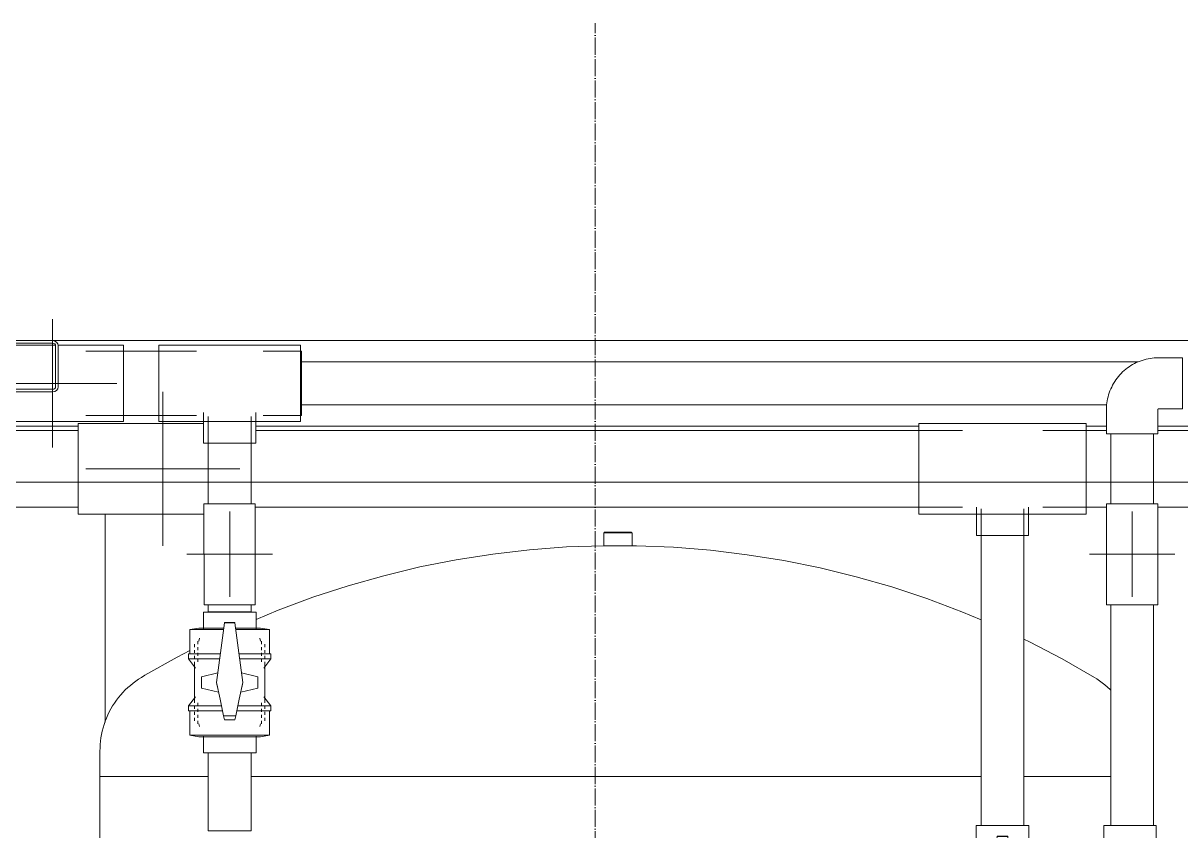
# Model space of a CAD drawing. Header units: millimetres. Extents: x -4001 to 3774, y -595 to 3523.
# Drawn here: x -1329 to 25, y 2376 to 3321 of the extents above; entities that cross this region are included whole.
import ezdxf

# ---------------------------------------------------------------- set-up
doc = ezdxf.new("R2010")
doc.units = ezdxf.units.MM
doc.linetypes.add('ADSK_Линия сетки', pattern=[25, 20, -2.5, 0, -2.5])
for name, color, linetype, lineweight in [('A-_ANOTSYBL_E', 7, 'Continuous', 9), ('A_--------_E-', 8, 'Continuous', 9), ('M-_EQPT----_E', 7, 'Continuous', 9), ('M-_WATR----_E', 5, 'Continuous', 9), ('S-_ANOTGRID_E', 7, 'Continuous', 9), ('S-_STRL----_A', 7, 'Continuous', 9)]:
    doc.layers.add(name, color=color, linetype=linetype, lineweight=lineweight)

# ---------------------------------------------------------------- blocks, each defined once
blk = doc.blocks.new('PNS-0100 MAIN FRAME - ASY PNS-0100 MAIN FRAME_iam-651195-Разрез 3')
at = {"layer": 'A_--------_E-'}
for p, q in [((1393.1, 2950), (-1294.1, 2950)), ((-1404.2, 2850), (-1264.5, 2850)), ((-1333.2, 2850), (-1327.2, 2850)), ((-1264.5, 2850), (-1327.2, 2850)), ((-1056.9, 2850), (-281.3, 2850)), ((-85.3, 2850), (-61.7, 2850)), ((-1.7, 2850), (84.9, 2850)), ((-1233.2, 2503.2), (-1233.2, 2747))]:
    blk.add_line(p, q, dxfattribs=at)
at = {"layer": 'S-_STRL----_A'}
for p, q in [((-1294.1, 2950), (-1342.1, 2950)), ((-1342.1, 2947), (-1294.1, 2947)), ((-1291.1, 2944), (-1291.1, 2896)), ((-1288.1, 2896), (-1288.1, 2944)), ((-1294.1, 2893), (-1342.1, 2893)), ((-1342.1, 2890), (-1294.1, 2890))]:
    blk.add_line(p, q, dxfattribs=at)
for centre, radius, start, end in [((-1294.1, 2944), 6, 0, 90), ((-1294.1, 2944), 3, 0, 90), ((-1294.1, 2896), 3, 270, 0), ((-1294.1, 2896), 6, 270, 0)]:
    blk.add_arc(centre, radius, start, end, dxfattribs=at)
blk = doc.blocks.new('PNS-0100 MAIN FRAME - Standard-550811-Разрез 3')
blk.add_blockref('PNS-0100 MAIN FRAME - ASY PNS-0100 MAIN FRAME_iam-651195-Разрез 3', (0, 0))
blk = doc.blocks.new('PNS-Filter column D1200 _180 Left feed 50-50_ - ASY PNS-Filter column D1200_iam-904181-Разрез 3')
at = {"layer": 'A_--------_E-'}
for p, q in [((-649.9, 2709.5), (-649.9, 2725)), ((-649.9, 2725), (-633.2, 2725)), ((-633.2, 2725), (-616.4, 2725)), ((-616.4, 2725), (-616.4, 2709.5)), ((-633.2, 2710), (-649.9, 2710)), ((-616.4, 2710), (-633.2, 2710)), ((-1239.2, 2440.1), (-1239.2, 2470.1)), ((-1239.2, 670.1), (-1239.2, 2440.1)), ((-1239.2, 2440.1), (-1238.8, 2440.1)), ((-1238.8, 2440.1), (-1237.6, 2440.1)), ((-1237.6, 2440.1), (-1235.6, 2440.1)), ((-1235.6, 2440.1), (-1233, 2440.1)), ((-1232.9, 2440.1), (-1229.5, 2440.1)), ((-1229.5, 2440.1), (-1225.3, 2440.1)), ((-1225.2, 2440.1), (-1220.2, 2440.1)), ((-1220.2, 2440.1), (-1214.6, 2440.1)), ((-1214.5, 2440.1), (-1209.1, 2440.1)), ((-1209.1, 2440.1), (-1201, 2440.1)), ((-1200.8, 2440.1), (-1184.4, 2440.1)), ((-1200.8, 2440.1), (-1184.4, 2440.1)), ((-1184.2, 2440.1), (-1165.1, 2440.1)), ((-1184.2, 2440.1), (-1165, 2440.1)), ((-1164.8, 2440.1), (-1143, 2440.1)), ((-1164.8, 2440.1), (-1143, 2440.1)), ((-1142.7, 2440.1), (-1118.3, 2440.1)), ((-1142.7, 2440.1), (-1118.3, 2440.1)), ((-1118.1, 2440.1), (-1112.6, 2440.1)), ((-1118, 2440.1), (-1112.6, 2440.1)), ((-1062.5, 2440.1), (-1061.7, 2440.1)), ((-1062.5, 2440.1), (-1061.7, 2440.1)), ((-1061.4, 2440.1), (-1030, 2440.1)), ((-1061.4, 2440.1), (-1030, 2440.1)), ((-1029.7, 2440.1), (-996.3, 2440.1)), ((-1029.7, 2440.1), (-996.3, 2440.1)), ((-996, 2440.1), (-960.8, 2440.1)), ((-996, 2440.1), (-960.8, 2440.1)), ((-960.5, 2440.1), (-923.6, 2440.1)), ((-960.5, 2440.1), (-923.6, 2440.1)), ((-923.3, 2440.1), (-884.9, 2440.1)), ((-923.3, 2440.1), (-884.9, 2440.1)), ((-884.6, 2440.1), (-845, 2440.1)), ((-884.6, 2440.1), (-844.9, 2440.1)), ((-844.6, 2440.1), (-803.9, 2440.1)), ((-844.6, 2440.1), (-803.9, 2440.1)), ((-803.6, 2440.1), (-762, 2440.1)), ((-803.6, 2440.1), (-762, 2440.1)), ((-761.7, 2440.1), (-719.4, 2440.1)), ((-761.7, 2440.1), (-719.4, 2440.1)), ((-719.1, 2440.1), (-676.4, 2440.1)), ((-719.1, 2440.1), (-676.4, 2440.1)), ((-676.1, 2440.1), (-633.2, 2440.1)), ((-676.1, 2440.1), (-633.2, 2440.1)), ((-632.9, 2440.1), (-589.9, 2440.1)), ((-632.9, 2440.1), (-589.9, 2440.1)), ((-589.7, 2440.1), (-546.9, 2440.1)), ((-589.7, 2440.1), (-546.9, 2440.1)), ((-546.7, 2440.1), (-504.4, 2440.1)), ((-546.7, 2440.1), (-504.4, 2440.1)), ((-504.1, 2440.1), (-462.4, 2440.1)), ((-504.1, 2440.1), (-462.4, 2440.1)), ((-462.2, 2440.1), (-421.4, 2440.1)), ((-462.2, 2440.1), (-421.4, 2440.1)), ((-421.2, 2440.1), (-381.4, 2440.1)), ((-421.2, 2440.1), (-381.4, 2440.1)), ((-381.3, 2440.1), (-342.7, 2440.1)), ((-381.3, 2440.1), (-342.7, 2440.1)), ((-342.6, 2440.1), (-305.5, 2440.1)), ((-342.6, 2440.1), (-305.5, 2440.1)), ((-305.4, 2440.1), (-270, 2440.1)), ((-305.4, 2440.1), (-270, 2440.1)), ((-269.9, 2440.1), (-236.3, 2440.1)), ((-269.9, 2440.1), (-236.3, 2440.1)), ((-236.2, 2440.1), (-208.2, 2440.1)), ((-236.2, 2440.1), (-208.2, 2440.1)), ((-158.1, 2440.1), (-148, 2440.1)), ((-158.1, 2440.1), (-148, 2440.1)), ((-148, 2440.1), (-123.4, 2440.1)), ((-148, 2440.1), (-123.4, 2440.1)), ((-123.3, 2440.1), (-101.3, 2440.1)), ((-123.3, 2440.1), (-101.3, 2440.1)), ((-101.3, 2440.1), (-81.9, 2440.1)), ((-101.3, 2440.1), (-81.9, 2440.1)), ((-81.9, 2440.1), (-65.4, 2440.1)), ((-81.9, 2440.1), (-65.4, 2440.1)), ((-65.4, 2440.1), (-56.4, 2440.1)), ((-65.4, 2440.1), (-56.4, 2440.1))]:
    blk.add_line(p, q, dxfattribs=at)
at = {"layer": 'A_--------_E-', "flags": 128}
for points in [[(-649.9, 2710), (-693.3, 2708.5), (-736.5, 2705.2), (-779.6, 2700.2), (-822.5, 2693.5), (-865, 2685.1), (-907.2, 2674.9), (-948.9, 2663.1), (-990.2, 2649.7), (-1030.8, 2634.6), (-1056.6, 2623.8)], [(-208.3, 2623.2), (-231.1, 2632.8), (-271.7, 2648.1), (-312.9, 2661.7), (-354.5, 2673.7), (-396.7, 2684), (-439.2, 2692.6), (-482, 2699.5), (-525.1, 2704.7), (-568.3, 2708.2), (-611.6, 2709.9), (-616.4, 2710)], [(-75.8, 2555.9), (-113.4, 2577.5), (-151.9, 2597.5), (-158.3, 2600.5)], [(-1134.1, 2587.3), (-1148.7, 2579.7), (-1186.5, 2558.4), (-1190.6, 2555.9)], [(-1190.6, 2555.9), (-1194, 2553.8), (-1197.3, 2551.5), (-1200.5, 2549.1), (-1203.6, 2546.6), (-1206.6, 2544), (-1209.5, 2541.2), (-1212.3, 2538.4), (-1214.9, 2535.4), (-1217.5, 2532.3), (-1219.9, 2529.1), (-1222.2, 2525.8), (-1224.4, 2522.5), (-1226.4, 2519), (-1228.3, 2515.5), (-1230, 2511.9), (-1231.6, 2508.2), (-1233.1, 2504.5), (-1234.4, 2500.7), (-1235.5, 2496.9), (-1236.5, 2493), (-1237.4, 2489.1), (-1238, 2485.2), (-1238.6, 2481.2), (-1238.9, 2477.2), (-1239.1, 2473.2), (-1239.2, 2470.1)], [(-56.7, 2541.1), (-57.5, 2541.9), (-60.4, 2544.6), (-63.5, 2547.2), (-66.6, 2549.7), (-69.8, 2552), (-73.1, 2554.3), (-75.8, 2555.9)]]:
    blk.add_lwpolyline(points, dxfattribs=at)
blk = doc.blocks.new('PNS-Filter column D1200 _180 Left feed 50-50_ - Standard-909429-Разрез 3')
at = {"layer": 'M-_EQPT----_E'}
for p, q in [((-649.2, 2726), (-649.2, 2725)), ((-633.2, 2726), (-649.2, 2726)), ((-617.2, 2726), (-633.2, 2726)), ((-617.2, 2725), (-617.2, 2726))]:
    blk.add_line(p, q, dxfattribs=at)
blk.add_blockref('PNS-Filter column D1200 _180 Left feed 50-50_ - ASY PNS-Filter column D1200_iam-904181-Разрез 3', (0, 0))
blk = doc.blocks.new('COMER_EL50_U-PVC отвод 90 - DN16-DN315 _Grey_-488103-Разрез 3')
at = {"layer": 'M-_WATR----_E', "color": 180, "lineweight": 20}
for p, q in [((-61.7, 2669.2), (-61.7, 2641)), ((-1.7, 2641), (-1.7, 2669.2)), ((-61.7, 2641), (-31.7, 2641)), ((-31.7, 2641), (-1.7, 2641))]:
    blk.add_line(p, q, dxfattribs=at)
at = {"layer": 'M-_WATR----_E', "color": 180, "lineweight": 20, "flags": 128}
for points in [[(-61.7, 2669.2), (-61.7, 2670.4), (-61.7, 2671.7), (-61.7, 2672.9), (-61.7, 2674.1), (-61.7, 2675.3), (-61.7, 2676.5), (-61.7, 2677.7), (-61.7, 2678.9), (-61.7, 2680.1), (-61.7, 2681.2), (-61.7, 2682.3), (-61.7, 2683.4), (-61.7, 2684.5), (-61.7, 2685.6), (-61.7, 2686.6), (-61.7, 2687.6), (-61.7, 2688.6), (-61.7, 2689.5), (-61.7, 2690.4), (-61.7, 2691.3), (-61.7, 2692.1), (-61.7, 2692.9), (-61.7, 2693.7), (-61.7, 2694.4), (-61.7, 2695.1), (-61.7, 2695.8), (-61.7, 2696.4), (-61.7, 2696.9), (-61.7, 2697.4), (-61.7, 2697.9), (-61.7, 2698.3), (-61.7, 2698.7), (-61.7, 2699), (-61.7, 2699.3), (-61.7, 2699.6), (-61.7, 2699.7), (-61.7, 2699.9), (-61.7, 2700)], [(-1.7, 2699.9), (-1.7, 2699.8), (-1.7, 2699.6), (-1.7, 2699.4), (-1.7, 2699.1), (-1.7, 2698.8), (-1.7, 2698.4), (-1.7, 2698), (-1.7, 2697.6), (-1.7, 2697.1), (-1.7, 2696.5), (-1.7, 2695.9), (-1.7, 2695.3), (-1.7, 2694.6), (-1.7, 2693.9), (-1.7, 2693.1), (-1.7, 2692.4), (-1.7, 2691.5), (-1.7, 2690.7), (-1.7, 2689.8), (-1.7, 2688.8), (-1.7, 2687.9), (-1.7, 2686.9), (-1.7, 2685.8), (-1.7, 2684.8), (-1.7, 2683.7), (-1.7, 2682.6), (-1.7, 2681.5), (-1.7, 2680.4), (-1.7, 2679.2), (-1.7, 2678), (-1.7, 2676.8), (-1.7, 2675.6), (-1.7, 2674.4), (-1.7, 2673.2), (-1.7, 2672), (-1.7, 2670.8), (-1.7, 2669.5), (-1.7, 2669.2)]]:
    blk.add_lwpolyline(points, dxfattribs=at)
blk = doc.blocks.new('COMER_industrial series - BVI10050-V16-Разрез 3')
at = {"layer": 'M-_WATR----_E', "color": 180, "lineweight": 20}
for p, q in [((-65, 2382.4), (-65, 2362.7)), ((-65, 2382.4), (-3.4, 2382.4)), ((-3.4, 2362.7), (-3.4, 2382.4)), ((-70.2, 2363.6), (-80.9, 2361.8)), ((-80.9, 2361.8), (-80.9, 2333.3)), ((12.4, 2361.8), (-80.9, 2361.8)), ((1.8, 2363.6), (-70.2, 2363.6)), ((12.4, 2361.8), (1.8, 2363.6)), ((12.4, 2333.3), (12.4, 2361.8)), ((-75.2, 2344.9), (-75.2, 2341.4)), ((-71.5, 2348.4), (-71.5, 2344.9)), ((-69.5, 2351.7), (-70.2, 2348.4)), ((-41.2, 2339), (-40.2, 2343.8)), ((-28.2, 2343.8), (-40.2, 2343.8)), ((-28.2, 2343.8), (-27.2, 2339)), ((1.8, 2348.4), (1.1, 2351.7)), ((3, 2344.9), (3, 2348.4)), ((6.8, 2341.4), (6.8, 2344.9)), ((-82.2, 2333.3), (-82.2, 2327.5)), ((-42.5, 2333.3), (-82.2, 2333.3)), ((-75.2, 2337.9), (-75.2, 2334.5)), ((-75.2, 2331), (-75.2, 2327.5)), ((-71.5, 2341.4), (-71.5, 2337.9)), ((-71.5, 2334.5), (-71.5, 2331)), ((-41.2, 2339), (-27.2, 2339)), ((13.8, 2333.3), (-25.9, 2333.3)), ((3, 2337.9), (3, 2341.4)), ((3, 2331), (3, 2334.5)), ((6.8, 2334.5), (6.8, 2337.9)), ((6.8, 2327.5), (6.8, 2331)), ((13.8, 2327.5), (13.8, 2333.3)), ((-82.2, 2327.5), (-74.2, 2316.8)), ((-43.7, 2327.5), (-82.2, 2327.5)), ((-75.2, 2324), (-75.2, 2276)), ((-71.5, 2327.5), (-71.5, 2324)), ((13.8, 2327.5), (-24.7, 2327.5)), ((3, 2324), (3, 2327.5)), ((5.8, 2316.8), (13.8, 2327.5)), ((6.8, 2276), (6.8, 2324)), ((-47.1, 2311.5), (-67.2, 2306.6)), ((-67.2, 2306.6), (-67.2, 2293.4)), ((-1.2, 2306.6), (-21.3, 2311.5)), ((-1.2, 2293.4), (-1.2, 2306.6)), ((-67.2, 2293.4), (-48.1, 2288.8)), ((-20.4, 2288.8), (-1.2, 2293.4)), ((-74.2, 2283.2), (-82.2, 2272.5)), ((-71.5, 2276), (-71.5, 2272.5)), ((3, 2272.5), (3, 2276)), ((13.8, 2272.5), (5.8, 2283.2)), ((-82.2, 2272.5), (-82.2, 2266.7)), ((-82.2, 2272.5), (-45.9, 2272.5)), ((-82.2, 2266.7), (-45.1, 2266.7)), ((-80.9, 2266.7), (-80.9, 2238.2)), ((-75.2, 2272.5), (-75.2, 2269)), ((-75.2, 2265.5), (-75.2, 2262.1)), ((-71.5, 2269), (-71.5, 2265.5)), ((-71.5, 2262.1), (-71.5, 2258.6)), ((-23.3, 2266.7), (13.8, 2266.7)), ((-22.5, 2272.5), (13.8, 2272.5)), ((3, 2265.5), (3, 2269)), ((3, 2258.6), (3, 2262.1)), ((6.8, 2269), (6.8, 2272.5)), ((6.8, 2262.1), (6.8, 2265.5)), ((12.4, 2238.2), (12.4, 2266.7)), ((13.8, 2266.7), (13.8, 2272.5)), ((-75.2, 2258.6), (-75.2, 2255.1)), ((-71.5, 2255.1), (-71.5, 2251.6)), ((-70.2, 2251.6), (-69.5, 2248.3)), ((1.1, 2248.3), (1.8, 2251.6)), ((3, 2251.6), (3, 2255.1)), ((6.8, 2255.1), (6.8, 2258.6)), ((-80.9, 2238.2), (-70.2, 2236.4)), ((-80.9, 2238.2), (-41.3, 2238.2)), ((-70.2, 2236.4), (-41.1, 2236.4)), ((-65, 2237.3), (-65, 2217.6)), ((-27.3, 2236.4), (1.8, 2236.4)), ((-27.1, 2238.2), (12.4, 2238.2)), ((-3.4, 2217.6), (-3.4, 2237.3)), ((1.8, 2236.4), (12.4, 2238.2)), ((-40.2, 2230), (-40.2, 2230.2)), ((-28.2, 2230.2), (-40.2, 2230.2)), ((-40.2, 2230), (-28.2, 2230)), ((-28.2, 2230.2), (-28.2, 2230)), ((-3.4, 2217.6), (-65, 2217.6))]:
    blk.add_line(p, q, dxfattribs=at)
at = {"layer": 'M-_WATR----_E', "color": 180, "lineweight": 20, "flags": 128}
for points in [[(-49.6, 2300), (-45.4, 2319.6), (-41.2, 2339)], [(-27.2, 2339), (-23.1, 2319.6), (-18.9, 2300)], [(-40.2, 2230.2), (-44.9, 2265.2), (-49.6, 2300)], [(-18.9, 2300), (-23.5, 2265.2), (-28.2, 2230.2)]]:
    blk.add_lwpolyline(points, dxfattribs=at)
at = {"layer": 'M-_WATR----_E', "color": 180, "lineweight": 20}
for start, end in [(162.5293, 170.6489), (9.3511, 17.4707), (7.568, 14.03)]:
    blk.add_arc((-34.2, 2300), 15.2, start, end, dxfattribs=at)
blk = doc.blocks.new('COMER_EL50_U-PVC отвод 90 - DN16-DN315 _Grey_-V17-Разрез 3')
at = {"layer": 'M-_WATR----_E', "color": 140, "lineweight": 20}
for p, q in [((-1219.3, 2853), (-1264.5, 2853)), ((-1264.5, 2853), (-1264.5, 2800)), ((-1264.5, 2800), (-1264.5, 2747)), ((-1264.5, 2747), (-1219.3, 2747))]:
    blk.add_line(p, q, dxfattribs=at)
at = {"layer": 'M-_WATR----_E', "color": 140, "lineweight": 20, "flags": 128}
for points in [[(-1219.3, 2853), (-1217.1, 2853), (-1215, 2853), (-1212.8, 2853), (-1210.7, 2853), (-1208.6, 2853), (-1206.5, 2853), (-1204.4, 2853), (-1202.3, 2853), (-1200.3, 2853), (-1198.3, 2853), (-1196.3, 2853), (-1194.4, 2853), (-1192.5, 2853), (-1190.7, 2853), (-1188.9, 2853), (-1187.1, 2853), (-1185.4, 2853), (-1183.8, 2853), (-1182.2, 2853), (-1180.7, 2853), (-1179.2, 2853), (-1177.8, 2853), (-1176.5, 2853), (-1175.2, 2853), (-1174, 2853), (-1172.9, 2853), (-1171.8, 2853), (-1170.8, 2853), (-1169.9, 2853), (-1169.1, 2853), (-1168.4, 2853), (-1167.7, 2853), (-1167.1, 2853), (-1166.7, 2853), (-1166.2, 2853), (-1165.9, 2853), (-1165.7, 2853), (-1165.5, 2853), (-1165.5, 2853)], [(-1165.5, 2747), (-1165.6, 2747), (-1165.9, 2747), (-1166.2, 2747), (-1166.5, 2747), (-1167, 2747), (-1167.6, 2747), (-1168.2, 2747), (-1168.9, 2747), (-1169.7, 2747), (-1170.6, 2747), (-1171.5, 2747), (-1172.6, 2747), (-1173.7, 2747), (-1174.9, 2747), (-1176.1, 2747), (-1177.4, 2747), (-1178.8, 2747), (-1180.3, 2747), (-1181.8, 2747), (-1183.4, 2747), (-1185, 2747), (-1186.7, 2747), (-1188.4, 2747), (-1190.2, 2747), (-1192, 2747), (-1193.9, 2747), (-1195.8, 2747), (-1197.8, 2747), (-1199.8, 2747), (-1201.8, 2747), (-1203.8, 2747), (-1205.9, 2747), (-1208, 2747), (-1210.1, 2747), (-1212.2, 2747), (-1214.4, 2747), (-1216.5, 2747), (-1218.7, 2747), (-1219.3, 2747)]]:
    blk.add_lwpolyline(points, dxfattribs=at)
blk = doc.blocks.new('COMER_EL50_U-PVC отвод 90 - DN16-DN315 _Grey_-V20-Разрез 3')
at = {"layer": 'M-_WATR----_E', "color": 180, "lineweight": 20}
for p, q in [((-61.7, 2759), (-61.7, 2730.8)), ((-31.7, 2759), (-61.7, 2759)), ((-1.7, 2759), (-31.7, 2759)), ((-1.7, 2730.8), (-1.7, 2759))]:
    blk.add_line(p, q, dxfattribs=at)
at = {"layer": 'M-_WATR----_E', "color": 180, "lineweight": 20, "flags": 128}
for points in [[(-61.7, 2730.8), (-61.7, 2729.6), (-61.7, 2728.3), (-61.7, 2727.1), (-61.7, 2725.9), (-61.7, 2724.7), (-61.7, 2723.5), (-61.7, 2722.3), (-61.7, 2721.1), (-61.7, 2719.9), (-61.7, 2718.8), (-61.7, 2717.7), (-61.7, 2716.6), (-61.7, 2715.5), (-61.7, 2714.4), (-61.7, 2713.4), (-61.7, 2712.4), (-61.7, 2711.4), (-61.7, 2710.5), (-61.7, 2709.6), (-61.7, 2708.7), (-61.7, 2707.9), (-61.7, 2707.1), (-61.7, 2706.3), (-61.7, 2705.6), (-61.7, 2704.9), (-61.7, 2704.2), (-61.7, 2703.6), (-61.7, 2703.1), (-61.7, 2702.6), (-61.7, 2702.1), (-61.7, 2701.7), (-61.7, 2701.3), (-61.7, 2701), (-61.7, 2700.7), (-61.7, 2700.4), (-61.7, 2700.3), (-61.7, 2700.1), (-61.7, 2700), (-61.7, 2700), (-61.7, 2700)], [(-1.7, 2700), (-1.7, 2700), (-1.7, 2700.1), (-1.7, 2700.2), (-1.7, 2700.4), (-1.7, 2700.6), (-1.7, 2700.9), (-1.7, 2701.2), (-1.7, 2701.6), (-1.7, 2702), (-1.7, 2702.4), (-1.7, 2702.9), (-1.7, 2703.5), (-1.7, 2704.1), (-1.7, 2704.7), (-1.7, 2705.4), (-1.7, 2706.1), (-1.7, 2706.9), (-1.7, 2707.6), (-1.7, 2708.5), (-1.7, 2709.3), (-1.7, 2710.2), (-1.7, 2711.2), (-1.7, 2712.1), (-1.7, 2713.1), (-1.7, 2714.2), (-1.7, 2715.2), (-1.7, 2716.3), (-1.7, 2717.4), (-1.7, 2718.5), (-1.7, 2719.6), (-1.7, 2720.8), (-1.7, 2722), (-1.7, 2723.2), (-1.7, 2724.4), (-1.7, 2725.6), (-1.7, 2726.8), (-1.7, 2728), (-1.7, 2729.2), (-1.7, 2730.5), (-1.7, 2730.8)]]:
    blk.add_lwpolyline(points, dxfattribs=at)
blk = doc.blocks.new('COMER_industrial series - BVI10050-V64-Разрез 3')
at = {"layer": 'M-_WATR----_E', "color": 140, "lineweight": 20}
for p, q in [((-214.2, 2382.4), (-214.2, 2362.7)), ((-214.2, 2382.4), (-152.6, 2382.4)), ((-189.4, 2369.8), (-189.4, 2370)), ((-177.4, 2370), (-189.4, 2370)), ((-177.4, 2370), (-177.3, 2369.8)), ((-152.6, 2362.7), (-152.6, 2382.4)), ((-219.4, 2363.6), (-230, 2361.8)), ((-230, 2361.8), (-230, 2333.3)), ((-190.5, 2361.8), (-230, 2361.8)), ((-190.2, 2363.6), (-219.4, 2363.6)), ((-189.4, 2369.8), (-177.3, 2369.8)), ((-147.4, 2363.6), (-176.5, 2363.6)), ((-136.7, 2361.8), (-176.2, 2361.8)), ((-136.7, 2361.8), (-147.4, 2363.6)), ((-136.7, 2333.3), (-136.7, 2361.8)), ((-224.4, 2344.9), (-224.4, 2341.4)), ((-220.6, 2348.4), (-220.6, 2344.9)), ((-218.6, 2351.7), (-219.4, 2348.4)), ((-147.4, 2348.4), (-148.1, 2351.7)), ((-146.1, 2344.9), (-146.1, 2348.4)), ((-142.4, 2341.4), (-142.4, 2344.9)), ((-231.4, 2333.3), (-231.4, 2327.5)), ((-194.3, 2333.3), (-231.4, 2333.3)), ((-224.4, 2337.9), (-224.4, 2334.5)), ((-224.4, 2331), (-224.4, 2327.5)), ((-220.6, 2341.4), (-220.6, 2337.9)), ((-220.6, 2334.5), (-220.6, 2331)), ((-135.4, 2333.3), (-172.4, 2333.3)), ((-146.1, 2337.9), (-146.1, 2341.4)), ((-146.1, 2331), (-146.1, 2334.5)), ((-142.4, 2334.5), (-142.4, 2337.9)), ((-142.4, 2327.5), (-142.4, 2331)), ((-135.4, 2327.5), (-135.4, 2333.3)), ((-231.4, 2327.5), (-223.4, 2316.8)), ((-195.1, 2327.5), (-231.4, 2327.5)), ((-224.4, 2324), (-224.4, 2276)), ((-220.6, 2327.5), (-220.6, 2324)), ((-135.4, 2327.5), (-171.6, 2327.5)), ((-146.1, 2324), (-146.1, 2327.5)), ((-143.4, 2316.8), (-135.4, 2327.5)), ((-142.4, 2276), (-142.4, 2324)), ((-197.2, 2311.2), (-216.4, 2306.6)), ((-216.4, 2306.6), (-216.4, 2293.4)), ((-183.4, 2315), (-183.4, 2315)), ((-150.4, 2306.6), (-169.5, 2311.2)), ((-150.4, 2293.4), (-150.4, 2306.6)), ((-216.4, 2293.4), (-196.3, 2288.5)), ((-170.5, 2288.5), (-150.4, 2293.4)), ((-223.4, 2283.2), (-231.4, 2272.5)), ((-220.6, 2276), (-220.6, 2272.5)), ((-183.3, 2285), (-183.3, 2285)), ((-146.1, 2272.5), (-146.1, 2276)), ((-135.4, 2272.5), (-143.4, 2283.2)), ((-231.4, 2272.5), (-231.4, 2266.7)), ((-231.4, 2272.5), (-192.9, 2272.5)), ((-231.4, 2266.7), (-191.6, 2266.7)), ((-230, 2266.7), (-230, 2238.2)), ((-224.4, 2272.5), (-224.4, 2269)), ((-224.4, 2265.5), (-224.4, 2262.1)), ((-220.6, 2269), (-220.6, 2265.5)), ((-220.6, 2262.1), (-220.6, 2258.6)), ((-175.1, 2266.7), (-135.4, 2266.7)), ((-173.9, 2272.5), (-135.4, 2272.5)), ((-146.1, 2265.5), (-146.1, 2269)), ((-146.1, 2258.6), (-146.1, 2262.1)), ((-142.4, 2269), (-142.4, 2272.5)), ((-142.4, 2262.1), (-142.4, 2265.5)), ((-136.7, 2238.2), (-136.7, 2266.7)), ((-135.4, 2266.7), (-135.4, 2272.5)), ((-224.4, 2258.6), (-224.4, 2255.1)), ((-220.6, 2255.1), (-220.6, 2251.6)), ((-219.4, 2251.6), (-218.6, 2248.3)), ((-189.4, 2256.2), (-190.4, 2261)), ((-176.3, 2261), (-190.4, 2261)), ((-189.4, 2256.2), (-177.4, 2256.2)), ((-176.3, 2261), (-177.4, 2256.2)), ((-148.1, 2248.3), (-147.4, 2251.6)), ((-146.1, 2251.6), (-146.1, 2255.1)), ((-142.4, 2255.1), (-142.4, 2258.6)), ((-230, 2238.2), (-219.4, 2236.4)), ((-230, 2238.2), (-136.7, 2238.2)), ((-219.4, 2236.4), (-147.4, 2236.4)), ((-214.2, 2237.3), (-214.2, 2217.6)), ((-152.6, 2217.6), (-152.6, 2237.3)), ((-147.4, 2236.4), (-136.7, 2238.2)), ((-152.6, 2217.6), (-214.2, 2217.6))]:
    blk.add_line(p, q, dxfattribs=at)
at = {"layer": 'M-_WATR----_E', "color": 140, "lineweight": 20, "flags": 128}
for points in [[(-198.7, 2300), (-194.1, 2334.8), (-189.4, 2369.8)], [(-177.3, 2369.8), (-172.7, 2334.8), (-168, 2300)], [(-190.4, 2261), (-194.5, 2280.4), (-198.7, 2300)], [(-168, 2300), (-172.2, 2280.4), (-176.3, 2261)]]:
    blk.add_lwpolyline(points, dxfattribs=at)
at = {"layer": 'M-_WATR----_E', "color": 140, "lineweight": 20}
for start, end in [(187.6213, 194.0148), (189.3784, 197.2047), (342.7953, 350.6761)]:
    blk.add_arc((-183.4, 2300), 15.1, start, end, dxfattribs=at)
blk = doc.blocks.new('COMER_EL50_U-PVC отвод 90 - DN16-DN315 _Grey_-V76-Разрез 3')
at = {"layer": 'M-_WATR----_E', "color": 140, "lineweight": 20, "flags": 128}
for points in [[(-1118.1, 2853), (-1120.2, 2853), (-1122.4, 2853), (-1124.5, 2853), (-1126.5, 2853), (-1128.6, 2853), (-1130.6, 2853), (-1132.6, 2853), (-1134.6, 2853), (-1136.5, 2853), (-1138.4, 2853), (-1140.2, 2853), (-1142, 2853), (-1143.8, 2853), (-1145.5, 2853), (-1147.1, 2853), (-1148.7, 2853), (-1150.3, 2853), (-1151.7, 2853), (-1153.1, 2853), (-1154.5, 2853), (-1155.7, 2853), (-1156.9, 2853), (-1158.1, 2853), (-1159.1, 2853), (-1160.1, 2853), (-1161, 2853), (-1161.8, 2853), (-1162.5, 2853), (-1163.2, 2853), (-1163.8, 2853), (-1164.3, 2853), (-1164.7, 2853), (-1165, 2853), (-1165.2, 2853), (-1165.4, 2853), (-1165.5, 2853), (-1165.5, 2853)], [(-1165.5, 2747), (-1165.4, 2747), (-1165.3, 2747), (-1165.1, 2747), (-1164.8, 2747), (-1164.4, 2747), (-1163.9, 2747), (-1163.4, 2747), (-1162.7, 2747), (-1162, 2747), (-1161.2, 2747), (-1160.3, 2747), (-1159.4, 2747), (-1158.4, 2747), (-1157.2, 2747), (-1156.1, 2747), (-1154.8, 2747), (-1153.5, 2747), (-1152.1, 2747), (-1150.7, 2747), (-1149.1, 2747), (-1147.6, 2747), (-1145.9, 2747), (-1144.3, 2747), (-1142.5, 2747), (-1140.7, 2747), (-1138.9, 2747), (-1137, 2747), (-1135.1, 2747), (-1133.1, 2747), (-1131.2, 2747), (-1129.1, 2747), (-1127.1, 2747), (-1125, 2747), (-1122.9, 2747), (-1120.8, 2747), (-1118.7, 2747), (-1117.4, 2747)]]:
    blk.add_lwpolyline(points, dxfattribs=at)
blk = doc.blocks.new('Тройник клеевой - d 20-315 мм-955284-Разрез 3')
at = {"layer": 'M-_WATR----_E', "color": 140, "lineweight": 20}
for p, q in [((-230.3, 2853), (-281.3, 2853)), ((-183.3, 2853), (-230.3, 2853)), ((-136.3, 2853), (-183.3, 2853)), ((-85.3, 2853), (-136.3, 2853)), ((-213.8, 2755.1), (-213.8, 2753)), ((-213.8, 2753), (-213.8, 2722)), ((-152.8, 2753), (-152.8, 2755.1)), ((-152.8, 2722), (-152.8, 2753)), ((-281.3, 2747), (-230.3, 2747)), ((-230.3, 2747), (-183.3, 2747)), ((-183.3, 2747), (-136.3, 2747)), ((-136.3, 2747), (-85.3, 2747))]:
    blk.add_line(p, q, dxfattribs=at)
for centre, major_axis, ratio, start_param, end_param in [((-281.3, 2800), (0, 53), 0.000011, 0.000006, 3.141593), ((-85.3, 2800), (0, 53), 0.000011, 0.000006, 3.141593), ((-183.3, 2722), (-30.5, 0), 0.000006, 0, 3.141582)]:
    blk.add_ellipse(centre, major_axis=major_axis, ratio=ratio, start_param=start_param, end_param=end_param, dxfattribs=at)
blk = doc.blocks.new('Тройник клеевой - d 20-315 мм-953918-Разрез 3')
at = {"layer": 'M-_WATR----_E', "color": 142, "lineweight": 20}
for p, q in [((-1347.9, 2944.5), (-1377.5, 2944.5)), ((-1377.5, 2944.5), (-1377.5, 2900)), ((-1333.5, 2944.5), (-1344.9, 2944.5)), ((-1294.5, 2944.5), (-1333.5, 2944.5)), ((-1291.4, 2944.5), (-1294.5, 2944.5)), ((-1255.5, 2944.5), (-1288.4, 2944.5)), ((-1211.5, 2944.5), (-1255.5, 2944.5)), ((-1211.5, 2900), (-1211.5, 2944.5)), ((-1377.5, 2900), (-1377.5, 2855.5)), ((-1211.5, 2855.5), (-1211.5, 2900)), ((-1377.5, 2855.5), (-1333.5, 2855.5)), ((-1333.5, 2855.5), (-1294.5, 2855.5)), ((-1294.5, 2855.5), (-1255.5, 2855.5)), ((-1255.5, 2855.5), (-1211.5, 2855.5))]:
    blk.add_line(p, q, dxfattribs=at)
blk = doc.blocks.new('COMER_EL50_U-PVC отвод 90 - DN16-DN315 _Grey_-V93-Разрез 3')
at = {"layer": 'M-_WATR----_E', "color": 142, "lineweight": 20}
for p, q in [((-1117.4, 2669.2), (-1117.4, 2641)), ((-1057.4, 2641), (-1057.4, 2669.2)), ((-1117.4, 2641), (-1087.4, 2641)), ((-1087.4, 2641), (-1057.4, 2641))]:
    blk.add_line(p, q, dxfattribs=at)
at = {"layer": 'M-_WATR----_E', "color": 142, "lineweight": 20, "flags": 128}
for points in [[(-1117.4, 2669.2), (-1117.4, 2670.4), (-1117.4, 2671.7), (-1117.4, 2672.9), (-1117.4, 2674.1), (-1117.4, 2675.3), (-1117.4, 2676.5), (-1117.4, 2677.7), (-1117.4, 2678.9), (-1117.4, 2680.1), (-1117.4, 2681.2), (-1117.4, 2682.3), (-1117.4, 2683.4), (-1117.4, 2684.5), (-1117.4, 2685.6), (-1117.4, 2686.6), (-1117.4, 2687.6), (-1117.4, 2688.6), (-1117.4, 2689.5), (-1117.4, 2690.4), (-1117.4, 2691.3), (-1117.4, 2692.1), (-1117.4, 2692.9), (-1117.4, 2693.7), (-1117.4, 2694.4), (-1117.4, 2695.1), (-1117.4, 2695.8), (-1117.4, 2696.4), (-1117.4, 2696.9), (-1117.4, 2697.4), (-1117.4, 2697.9), (-1117.4, 2698.3), (-1117.4, 2698.7), (-1117.4, 2699), (-1117.4, 2699.3), (-1117.4, 2699.6), (-1117.4, 2699.7), (-1117.4, 2699.9), (-1117.4, 2700)], [(-1057.4, 2699.9), (-1057.4, 2699.8), (-1057.4, 2699.6), (-1057.4, 2699.4), (-1057.4, 2699.1), (-1057.4, 2698.8), (-1057.4, 2698.4), (-1057.4, 2698), (-1057.4, 2697.6), (-1057.4, 2697.1), (-1057.4, 2696.5), (-1057.4, 2695.9), (-1057.4, 2695.3), (-1057.4, 2694.6), (-1057.4, 2693.9), (-1057.4, 2693.1), (-1057.4, 2692.4), (-1057.4, 2691.5), (-1057.4, 2690.7), (-1057.4, 2689.8), (-1057.4, 2688.8), (-1057.4, 2687.9), (-1057.4, 2686.9), (-1057.4, 2685.8), (-1057.4, 2684.8), (-1057.4, 2683.7), (-1057.4, 2682.6), (-1057.4, 2681.5), (-1057.4, 2680.4), (-1057.4, 2679.2), (-1057.4, 2678), (-1057.4, 2676.8), (-1057.4, 2675.6), (-1057.4, 2674.4), (-1057.4, 2673.2), (-1057.4, 2672), (-1057.4, 2670.8), (-1057.4, 2669.5), (-1057.4, 2669.2)]]:
    blk.add_lwpolyline(points, dxfattribs=at)
blk = doc.blocks.new('COMER_EL50_U-PVC отвод 90 - DN16-DN315 _Grey_-V81-Разрез 3')
at = {"layer": 'M-_WATR----_E', "color": 142, "lineweight": 20}
for p, q in [((-2583.5, 1809), (-2583.5, 1780.8)), ((-2553.5, 1809), (-2583.5, 1809)), ((-2523.5, 1809), (-2553.5, 1809)), ((-2523.5, 1780.8), (-2523.5, 1809))]:
    blk.add_line(p, q, dxfattribs=at)
at = {"layer": 'M-_WATR----_E', "color": 142, "lineweight": 20, "flags": 128}
for points in [[(-2583.5, 1780.8), (-2583.5, 1779.6), (-2583.5, 1778.3), (-2583.5, 1777.1), (-2583.5, 1775.9), (-2583.5, 1774.7), (-2583.5, 1773.5), (-2583.5, 1772.3), (-2583.5, 1771.1), (-2583.5, 1769.9), (-2583.5, 1768.8), (-2583.5, 1767.7), (-2583.5, 1766.6), (-2583.5, 1765.5), (-2583.5, 1764.4), (-2583.5, 1763.4), (-2583.5, 1762.4), (-2583.5, 1761.4), (-2583.5, 1760.5), (-2583.5, 1759.6), (-2583.5, 1758.7), (-2583.5, 1757.9), (-2583.5, 1757.1), (-2583.5, 1756.3), (-2583.5, 1755.6), (-2583.5, 1754.9), (-2583.5, 1754.2), (-2583.5, 1753.6), (-2583.5, 1753.1), (-2583.5, 1752.6), (-2583.5, 1752.1), (-2583.5, 1751.7), (-2583.5, 1751.3), (-2583.5, 1751), (-2583.5, 1750.7), (-2583.5, 1750.4), (-2583.5, 1750.3), (-2583.5, 1750.1), (-2583.5, 1750), (-2583.5, 1750), (-2583.5, 1750)], [(-2523.5, 1750), (-2523.5, 1750), (-2523.5, 1750.1), (-2523.5, 1750.2), (-2523.5, 1750.4), (-2523.5, 1750.6), (-2523.5, 1750.9), (-2523.5, 1751.2), (-2523.5, 1751.6), (-2523.5, 1752), (-2523.5, 1752.4), (-2523.5, 1752.9), (-2523.5, 1753.5), (-2523.5, 1754.1), (-2523.5, 1754.7), (-2523.5, 1755.4), (-2523.5, 1756.1), (-2523.5, 1756.9), (-2523.5, 1757.6), (-2523.5, 1758.5), (-2523.5, 1759.3), (-2523.5, 1760.2), (-2523.5, 1761.2), (-2523.5, 1762.1), (-2523.5, 1763.1), (-2523.5, 1764.2), (-2523.5, 1765.2), (-2523.5, 1766.3), (-2523.5, 1767.4), (-2523.5, 1768.5), (-2523.5, 1769.6), (-2523.5, 1770.8), (-2523.5, 1772), (-2523.5, 1773.2), (-2523.5, 1774.4), (-2523.5, 1775.6), (-2523.5, 1776.8), (-2523.5, 1778), (-2523.5, 1779.2), (-2523.5, 1780.5), (-2523.5, 1780.8)]]:
    blk.add_lwpolyline(points, dxfattribs=at)
blk = doc.blocks.new('Тройник клеевой - d 20-315 мм-947772-Разрез 3')
at = {"layer": 'M-_WATR----_E', "color": 142, "lineweight": 20}
for p, q in [((-2594.1, 2944.5), (-2638.1, 2944.5)), ((-2638.1, 2944.5), (-2638.1, 2855.5)), ((-2555.1, 2944.5), (-2594.1, 2944.5)), ((-2516.1, 2944.5), (-2555.1, 2944.5)), ((-2472.1, 2944.5), (-2516.1, 2944.5)), ((-2472.1, 2855.5), (-2472.1, 2944.5)), ((-2585.6, 2865.7), (-2585.6, 2861)), ((-2585.6, 2861), (-2585.6, 2830)), ((-2524.6, 2861), (-2524.6, 2865.7)), ((-2524.6, 2830), (-2524.6, 2861)), ((-2638.1, 2855.5), (-2594.1, 2855.5)), ((-2594.1, 2855.5), (-2555.1, 2855.5)), ((-2555.1, 2855.5), (-2516.1, 2855.5)), ((-2516.1, 2855.5), (-2472.1, 2855.5)), ((-2585.6, 2830), (-2524.6, 2830))]:
    blk.add_line(p, q, dxfattribs=at)
blk = doc.blocks.new('RB90 - Переходное кольцо ПВХ-945384-Разрез 3')
at = {"layer": 'M-_WATR----_E', "color": 142, "lineweight": 20}
for p, q in [((-1034.4, 2937.5), (-1048.4, 2937.5)), ((-1003.4, 2937.5), (-1034.4, 2937.5)), ((-1003.4, 2900), (-1003.4, 2937.5)), ((-1003.4, 2862.5), (-1003.4, 2900)), ((-1048.4, 2862.5), (-1034.4, 2862.5)), ((-1034.4, 2862.5), (-1003.4, 2862.5))]:
    blk.add_line(p, q, dxfattribs=at)
blk = doc.blocks.new('COMER_industrial series - BVI10050-V97-Разрез 3')
at = {"layer": 'M-_WATR----_E', "color": 142, "lineweight": 20}
for p, q in [((-1118.2, 2632.4), (-1118.2, 2612.7)), ((-1118.2, 2632.4), (-1056.6, 2632.4)), ((-1056.6, 2612.7), (-1056.6, 2632.4)), ((-1093.5, 2619.8), (-1093.4, 2620)), ((-1093.5, 2619.8), (-1081.4, 2619.8)), ((-1081.4, 2620), (-1093.4, 2620)), ((-1081.4, 2620), (-1081.4, 2619.8)), ((-1123.4, 2613.6), (-1134.1, 2611.8)), ((-1134.1, 2611.8), (-1134.1, 2583.3)), ((-1094.6, 2611.8), (-1134.1, 2611.8)), ((-1094.3, 2613.6), (-1123.4, 2613.6)), ((-1122.7, 2601.7), (-1123.4, 2598.4)), ((-1051.4, 2613.6), (-1080.6, 2613.6)), ((-1040.8, 2611.8), (-1080.3, 2611.8)), ((-1051.4, 2598.4), (-1052.2, 2601.7)), ((-1040.8, 2611.8), (-1051.4, 2613.6)), ((-1040.8, 2583.3), (-1040.8, 2611.8)), ((-1128.4, 2594.9), (-1128.4, 2591.4)), ((-1128.4, 2587.9), (-1128.4, 2584.5)), ((-1124.7, 2598.4), (-1124.7, 2594.9)), ((-1124.7, 2591.4), (-1124.7, 2587.9)), ((-1050.2, 2594.9), (-1050.2, 2598.4)), ((-1050.2, 2587.9), (-1050.2, 2591.4)), ((-1046.4, 2591.4), (-1046.4, 2594.9)), ((-1046.4, 2584.5), (-1046.4, 2587.9)), ((-1135.4, 2583.3), (-1135.4, 2577.5)), ((-1098.4, 2583.3), (-1135.4, 2583.3)), ((-1135.4, 2577.5), (-1127.4, 2566.8)), ((-1099.2, 2577.5), (-1135.4, 2577.5)), ((-1128.4, 2581), (-1128.4, 2577.5)), ((-1128.4, 2574), (-1128.4, 2526)), ((-1124.7, 2584.5), (-1124.7, 2581)), ((-1124.7, 2577.5), (-1124.7, 2574)), ((-1039.4, 2583.3), (-1076.5, 2583.3)), ((-1039.4, 2577.5), (-1075.7, 2577.5)), ((-1050.2, 2581), (-1050.2, 2584.5)), ((-1050.2, 2574), (-1050.2, 2577.5)), ((-1047.4, 2566.8), (-1039.4, 2577.5)), ((-1046.4, 2577.5), (-1046.4, 2581)), ((-1046.4, 2526), (-1046.4, 2574)), ((-1039.4, 2577.5), (-1039.4, 2583.3)), ((-1101.3, 2561.2), (-1120.4, 2556.6)), ((-1054.4, 2556.6), (-1073.6, 2561.2)), ((-1120.4, 2556.6), (-1120.4, 2543.4)), ((-1054.4, 2543.4), (-1054.4, 2556.6)), ((-1127.4, 2533.2), (-1135.4, 2522.5)), ((-1120.4, 2543.4), (-1100.3, 2538.5)), ((-1074.5, 2538.5), (-1054.4, 2543.4)), ((-1039.4, 2522.5), (-1047.4, 2533.2)), ((-1135.4, 2522.5), (-1135.4, 2516.7)), ((-1135.4, 2522.5), (-1096.9, 2522.5)), ((-1128.4, 2522.5), (-1128.4, 2519)), ((-1124.7, 2526), (-1124.7, 2522.5)), ((-1124.7, 2519), (-1124.7, 2515.5)), ((-1077.9, 2522.5), (-1039.4, 2522.5)), ((-1050.2, 2522.5), (-1050.2, 2526)), ((-1050.2, 2515.5), (-1050.2, 2519)), ((-1046.4, 2519), (-1046.4, 2522.5)), ((-1039.4, 2516.7), (-1039.4, 2522.5)), ((-1135.4, 2516.7), (-1095.7, 2516.7)), ((-1134.1, 2516.7), (-1134.1, 2488.2)), ((-1128.4, 2515.5), (-1128.4, 2512.1)), ((-1128.4, 2508.6), (-1128.4, 2505.1)), ((-1124.7, 2512.1), (-1124.7, 2508.6)), ((-1093.4, 2506.2), (-1094.5, 2511)), ((-1080.4, 2511), (-1094.5, 2511)), ((-1093.4, 2506.2), (-1081.4, 2506.2)), ((-1080.4, 2511), (-1081.4, 2506.2)), ((-1079.2, 2516.7), (-1039.4, 2516.7)), ((-1050.2, 2508.6), (-1050.2, 2512.1)), ((-1046.4, 2512.1), (-1046.4, 2515.5)), ((-1046.4, 2505.1), (-1046.4, 2508.6)), ((-1040.8, 2488.2), (-1040.8, 2516.7)), ((-1124.7, 2505.1), (-1124.7, 2501.6)), ((-1123.4, 2501.6), (-1122.7, 2498.3)), ((-1052.2, 2498.3), (-1051.4, 2501.6)), ((-1050.2, 2501.6), (-1050.2, 2505.1)), ((-1134.1, 2488.2), (-1123.4, 2486.4)), ((-1134.1, 2488.2), (-1040.8, 2488.2)), ((-1123.4, 2486.4), (-1051.4, 2486.4)), ((-1118.2, 2487.3), (-1118.2, 2467.6)), ((-1056.6, 2467.6), (-1056.6, 2487.3)), ((-1051.4, 2486.4), (-1040.8, 2488.2)), ((-1056.6, 2467.6), (-1118.2, 2467.6))]:
    blk.add_line(p, q, dxfattribs=at)
at = {"layer": 'M-_WATR----_E', "color": 142, "lineweight": 20, "flags": 128}
for points in [[(-1102.8, 2550), (-1098.1, 2584.8), (-1093.5, 2619.8)], [(-1081.4, 2619.8), (-1076.7, 2584.8), (-1072.1, 2550)], [(-1094.5, 2511), (-1098.6, 2530.4), (-1102.8, 2550)], [(-1072.1, 2550), (-1076.3, 2530.4), (-1080.4, 2511)]]:
    blk.add_lwpolyline(points, dxfattribs=at)
at = {"layer": 'M-_WATR----_E', "color": 142, "lineweight": 20}
for radius, start, end in [(15.2, 187.568, 194.03), (15.1, 189.3511, 197.4707), (15.2, 342.5293, 350.6489)]:
    blk.add_arc((-1087.4, 2550), radius, start, end, dxfattribs=at)
blk = doc.blocks.new('COMER_EL50_U-PVC отвод 90 - DN16-DN315 _Grey_-V103-Разрез 3')
at = {"layer": 'M-_WATR----_E', "color": 180, "lineweight": 20}
for p, q in [((27.3, 2930), (-0.9, 2930)), ((27.3, 2870), (27.3, 2930)), ((-61.7, 2869.2), (-61.7, 2841)), ((-1.7, 2841), (-1.7, 2869.2)), ((-0.9, 2870), (27.3, 2870)), ((-61.7, 2841), (-1.7, 2841))]:
    blk.add_line(p, q, dxfattribs=at)
at = {"layer": 'M-_WATR----_E', "color": 180, "lineweight": 20, "flags": 128}
for points in [[(-0.9, 2930), (-3.4, 2930), (-5.8, 2929.8), (-8.2, 2929.6), (-10.6, 2929.2), (-13, 2928.8), (-15.4, 2928.3), (-17.7, 2927.6), (-20, 2926.9), (-22.3, 2926.1), (-24.6, 2925.2), (-26.8, 2924.2), (-29, 2923.1), (-31.1, 2922), (-33.2, 2920.7), (-35.3, 2919.4), (-37.2, 2918), (-39.2, 2916.5), (-41, 2914.9), (-42.8, 2913.3), (-44.5, 2911.6), (-46.2, 2909.8), (-47.8, 2907.9), (-49.3, 2906), (-50.7, 2904.1), (-52.1, 2902.1), (-53.4, 2900), (-54.5, 2897.9), (-55.6, 2895.7), (-56.7, 2893.5), (-57.6, 2891.2), (-58.4, 2888.9), (-59.2, 2886.6), (-59.8, 2884.3), (-60.4, 2881.9), (-60.8, 2879.5), (-61.2, 2877.1), (-61.5, 2874.7), (-61.6, 2872.3), (-61.7, 2869.9), (-61.7, 2869.2)], [(-1.7, 2869.2), (-1.7, 2869.2), (-1.7, 2869.3), (-1.7, 2869.3), (-1.7, 2869.3), (-1.7, 2869.4), (-1.7, 2869.4), (-1.7, 2869.4), (-1.7, 2869.5), (-1.7, 2869.5), (-1.7, 2869.5), (-1.6, 2869.5), (-1.6, 2869.6), (-1.6, 2869.6), (-1.6, 2869.6), (-1.6, 2869.7), (-1.6, 2869.7), (-1.5, 2869.7), (-1.5, 2869.7), (-1.5, 2869.8), (-1.5, 2869.8), (-1.5, 2869.8), (-1.4, 2869.8), (-1.4, 2869.8), (-1.4, 2869.9), (-1.4, 2869.9), (-1.3, 2869.9), (-1.3, 2869.9), (-1.3, 2869.9), (-1.2, 2869.9), (-1.2, 2869.9), (-1.2, 2870), (-1.2, 2870), (-1.1, 2870), (-1.1, 2870), (-1.1, 2870), (-1, 2870), (-1, 2870), (-1, 2870), (-0.9, 2870), (-0.9, 2870)]]:
    blk.add_lwpolyline(points, dxfattribs=at)

msp = doc.modelspace()

# ---------------------------------------------------------------- linework, layer by layer
at = {"layer": 'A-_ANOTSYBL_E'}
msp.add_line((3589.4, 2784.5), (-3842.4, 2784.5), dxfattribs=at)
at = {"layer": 'M-_WATR----_E', "color": 136, "lineweight": 20}
for p, q in [((-1294.5, 2825), (-1294.5, 2975)), ((-1369.5, 2900), (-1219.5, 2900))]:
    msp.add_line(p, q, dxfattribs=at)
at = {"layer": 'M-_WATR----_E', "color": 142, "lineweight": 20}
for p, q in [((-1126.4, 2937.5), (-1255.5, 2937.5)), ((-24.9, 2925), (-1003.4, 2925)), ((-1003.4, 2875), (-61.2, 2875)), ((-1255.5, 2862.5), (-1126.4, 2862.5)), ((-1112.4, 2861), (-1112.4, 2759)), ((-1062.4, 2759), (-1062.4, 2861)), ((-1087.4, 2650), (-1087.4, 2750)), ((-1137.4, 2700), (-1037.4, 2700)), ((-1112.4, 2641), (-1112.4, 2632.5)), ((-1062.4, 2632.5), (-1062.4, 2641)), ((-1112.4, 2632.5), (-1062.4, 2632.5)), ((-1112.4, 2467.5), (-1112.4, 2376.4)), ((-1062.4, 2467.5), (-1112.4, 2467.5)), ((-1062.4, 2376.4), (-1062.4, 2467.5)), ((-1112.4, 2376.4), (-1062.4, 2376.4))]:
    msp.add_line(p, q, dxfattribs=at)
at = {"layer": 'M-_WATR----_E', "color": 140, "lineweight": 20}
for p, q in [((-1165.5, 2710), (-1165.5, 2890)), ((-1264.5, 2845), (-1455.2, 2845)), ((-230.3, 2845), (-1056.9, 2845)), ((-61.7, 2845), (-136.3, 2845)), ((84.9, 2845), (-1.7, 2845)), ((-1255.5, 2800), (-1075.5, 2800)), ((-1455.2, 2755), (-1264.5, 2755)), ((-1057.4, 2755), (-230.3, 2755)), ((-208.3, 2753), (-208.3, 2382.5)), ((-158.3, 2382.5), (-158.3, 2753)), ((-136.3, 2755), (-61.7, 2755)), ((-1.7, 2755), (85.4, 2755))]:
    msp.add_line(p, q, dxfattribs=at)
at = {"layer": 'M-_WATR----_E', "color": 180, "lineweight": 20}
for p, q in [((-56.7, 2841), (-56.7, 2759)), ((-6.7, 2759), (-6.7, 2841)), ((-31.7, 2650), (-31.7, 2750)), ((-81.7, 2700), (18.3, 2700)), ((-56.7, 2641), (-56.7, 2382.5)), ((-6.7, 2382.5), (-6.7, 2641)), ((-56.7, 2382.5), (-6.7, 2382.5))]:
    msp.add_line(p, q, dxfattribs=at)
at = {"layer": 'M-_WATR----_E', "color": 140, "lineweight": 20}
for start_param, end_param in [(0, 1.570796), (1.570796, 3.141593)]:
    msp.add_ellipse((-183.3, 2382.5), major_axis=(-25, 0), ratio=0.000006, start_param=start_param, end_param=end_param, dxfattribs=at)
at = {"layer": 'S-_ANOTGRID_E', "linetype": 'ADSK_Линия сетки'}
msp.add_line((-660, -304.8), (-660, 3321.5), dxfattribs=at)

# ---------------------------------------------------------------- block references
at = {"layer": 'A_--------_E-'}
msp.add_blockref('PNS-0100 MAIN FRAME - Standard-550811-Разрез 3', (0, 0), dxfattribs=at)
at = {"layer": 'M-_EQPT----_E'}
msp.add_blockref('PNS-Filter column D1200 _180 Left feed 50-50_ - Standard-909429-Разрез 3', (0, 0), dxfattribs=at)
at = {"layer": 'M-_WATR----_E', "color": 142, "lineweight": 20}
for name, p in [('Тройник клеевой - d 20-315 мм-953918-Разрез 3', (0, 0)), ('Тройник клеевой - d 20-315 мм-947772-Разрез 3', (1467.7, 0)), ('RB90 - Переходное кольцо ПВХ-945384-Разрез 3', (0, 0)), ('COMER_EL50_U-PVC отвод 90 - DN16-DN315 _Grey_-V81-Разрез 3', (1466, 950)), ('COMER_EL50_U-PVC отвод 90 - DN16-DN315 _Grey_-V93-Разрез 3', (0, 0)), ('COMER_industrial series - BVI10050-V97-Разрез 3', (0, 0))]:
    msp.add_blockref(name, p, dxfattribs=at)
at = {"layer": 'M-_WATR----_E', "color": 180, "lineweight": 20}
for name in ['COMER_EL50_U-PVC отвод 90 - DN16-DN315 _Grey_-V103-Разрез 3', 'COMER_EL50_U-PVC отвод 90 - DN16-DN315 _Grey_-V20-Разрез 3', 'COMER_EL50_U-PVC отвод 90 - DN16-DN315 _Grey_-488103-Разрез 3', 'COMER_industrial series - BVI10050-V16-Разрез 3']:
    msp.add_blockref(name, (0, 0), dxfattribs=at)
at = {"layer": 'M-_WATR----_E', "color": 140, "lineweight": 20}
for name in ['COMER_EL50_U-PVC отвод 90 - DN16-DN315 _Grey_-V17-Разрез 3', 'COMER_EL50_U-PVC отвод 90 - DN16-DN315 _Grey_-V76-Разрез 3', 'Тройник клеевой - d 20-315 мм-955284-Разрез 3', 'COMER_industrial series - BVI10050-V64-Разрез 3']:
    msp.add_blockref(name, (0, 0), dxfattribs=at)

doc.saveas('drawing.dxf')
